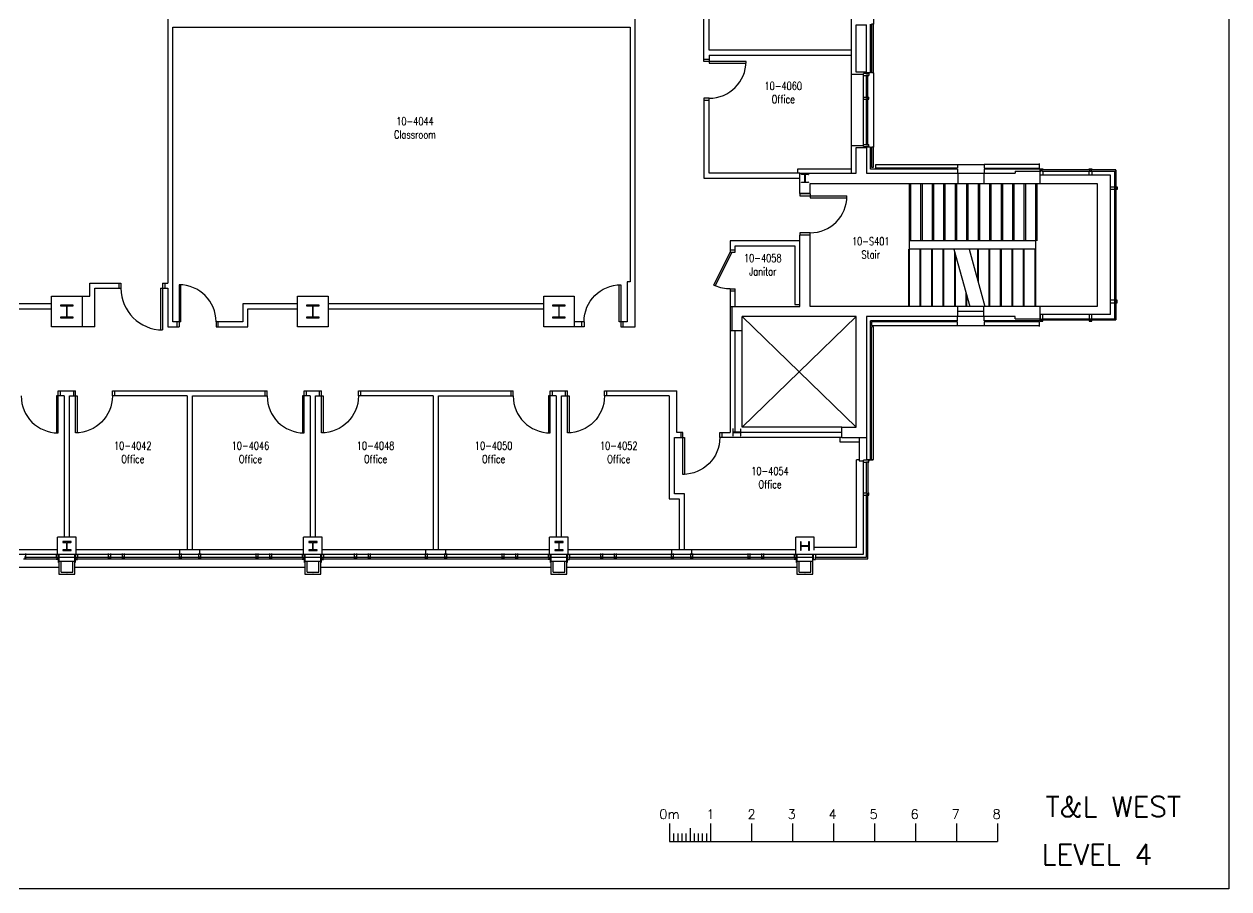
# Model space of a CAD drawing. Extents: x 11182 to 734459, y -1391328 to 152085.
# Drawn here: x 498623 to 528007, y -1110675 to -1089567 of the extents above; entities that cross this region are included whole.
import ezdxf
from ezdxf.enums import TextEntityAlignment as Align

# ---------------------------------------------------------------- set-up
doc = ezdxf.new("R2010")
doc.units = 0
doc.header["$LTSCALE"] = 500
doc.header["$MEASUREMENT"] = 0
doc.layers.get('0').update_dxf_attribs({"linetype": 'CONTINUOUS'})
doc.layers.add('0_Defpoints', color=106, linetype='CONTINUOUS', plot=False)
for name, color, linetype in [('0_room_data', 7, 'CONTINUOUS'), ('0_text', 7, 'CONTINUOUS'), ('1_Wall_Exist', 251, 'CONTINUOUS'), ('3_Text', 7, 'CONTINUOUS')]:
    doc.layers.add(name, color=color, linetype=linetype)
doc.styles.add('1_200', font='simplex.shx', dxfattribs={"width": 0.75, "height": 460})
doc.styles.get("Standard").update_dxf_attribs({"font": 'ROMANS', "height": 200})

# ---------------------------------------------------------------- blocks, each defined once
blk = doc.blocks.new('room_data')
at = {"layer": '3_Text', "style": '1_200', "width": 0.75}
for tag, p in [('ROOMNUM', (0, 0)), ('ROOMUSE', (0, -575))]:
    blk.add_attdef(tag, text='', height=345, dxfattribs=at).set_placement(p, align=Align.MIDDLE_CENTER)

msp = doc.modelspace()

# ---------------------------------------------------------------- linework, layer by layer
for p, q in [((514364, -1109075), (514364, -1109521)), ((514864, -1109189), (514864, -1109521)), ((515364, -1109075), (515364, -1109521)), ((516364, -1109075), (516364, -1109521)), ((517364, -1109075), (517364, -1109521)), ((518364, -1109075), (518364, -1109521)), ((519364, -1109075), (519364, -1109521)), ((520364, -1109075), (520364, -1109521)), ((521364, -1109075), (521364, -1109521)), ((522364, -1109075), (522364, -1109521)), ((514464, -1109322), (514464, -1109521)), ((514564, -1109322), (514564, -1109521)), ((514664, -1109322), (514664, -1109521)), ((514764, -1109322), (514764, -1109521)), ((514964, -1109322), (514964, -1109521)), ((515064, -1109322), (515064, -1109521)), ((515164, -1109322), (515164, -1109521)), ((515264, -1109322), (515264, -1109521)), ((514364, -1109521), (522364, -1109521))]:
    msp.add_line(p, q)
at = {"layer": '0_Defpoints'}
msp.add_lwpolyline([(470372, -1073659), (528007, -1073659), (528007, -1110675), (470372, -1110675)], close=True, dxfattribs=at)
at = {"layer": '1_Wall_Exist'}
for p, q in [((502129, -1082209), (502129, -1095891)), ((513529, -1096955), (513529, -1082209)), ((518796, -1082992), (518796, -1093207)), ((519347, -1089567), (519347, -1087757)), ((515205, -1090477), (515205, -1088377)), ((515330, -1090202), (515330, -1088377)), ((502254, -1089644), (513404, -1089644)), ((502254, -1096830), (502254, -1089644)), ((513404, -1089644), (513404, -1095855)), ((518917, -1089582), (519167, -1089582)), ((518917, -1090742), (518917, -1089582)), ((519167, -1090742), (519167, -1089582)), ((519267, -1090757), (519267, -1089567)), ((519347, -1089567), (519292, -1089567)), ((519292, -1089567), (519292, -1090757)), ((519337, -1090757), (519337, -1089567)), ((518796, -1090202), (515330, -1090202)), ((515330, -1090327), (518796, -1090327)), ((515330, -1090327), (515330, -1090517)), ((515205, -1090427), (515330, -1090427)), ((516230, -1090477), (515205, -1090477)), ((515330, -1090517), (516230, -1090517)), ((516230, -1090517), (516230, -1090477)), ((518796, -1090792), (519094, -1090792)), ((519167, -1090742), (518917, -1090742)), ((519094, -1092552), (519094, -1090772)), ((519223, -1090772), (519094, -1090772)), ((519094, -1090822), (519167, -1090822)), ((519267, -1090757), (519167, -1090757)), ((519167, -1091360), (519167, -1090808)), ((519167, -1090808), (519204, -1090808)), ((519204, -1091360), (519204, -1090808)), ((519204, -1090822), (519223, -1090822)), ((519223, -1090772), (519223, -1090822)), ((519347, -1090757), (519292, -1090757)), ((519347, -1092567), (519347, -1090757)), ((515205, -1091377), (515205, -1093327)), ((515330, -1091377), (515205, -1091377)), ((515205, -1091427), (515330, -1091427)), ((515330, -1093202), (515330, -1091377)), ((519094, -1091347), (519167, -1091347)), ((519094, -1091397), (519167, -1091397)), ((519167, -1091360), (519204, -1091360)), ((519167, -1092515), (519167, -1091385)), ((519167, -1091385), (519204, -1091385)), ((519204, -1091347), (519223, -1091347)), ((519204, -1092515), (519204, -1091385)), ((519204, -1091397), (519223, -1091397)), ((519223, -1091397), (519223, -1091347)), ((518796, -1092532), (519094, -1092532)), ((518917, -1093207), (518917, -1092582)), ((518917, -1093207), (518917, -1092582)), ((518917, -1092582), (519167, -1092582)), ((519094, -1092502), (519167, -1092502)), ((519094, -1092552), (519223, -1092552)), ((519167, -1092515), (519204, -1092515)), ((519267, -1092567), (519167, -1092567)), ((519167, -1092582), (519167, -1093207)), ((519204, -1092502), (519223, -1092502)), ((519223, -1092552), (519223, -1092502)), ((519267, -1093107), (519267, -1092567)), ((519347, -1092567), (519292, -1092567)), ((519292, -1092567), (519292, -1093057)), ((519337, -1093057), (519337, -1092567)), ((519292, -1093057), (519337, -1093057)), ((519397, -1093082), (519397, -1092992)), ((519397, -1092992), (522037, -1092992)), ((521387, -1092992), (521387, -1093082)), ((522037, -1092992), (522037, -1093082)), ((523387, -1092992), (522037, -1092992)), ((523387, -1093082), (523387, -1092967)), ((515205, -1093327), (517542, -1093327)), ((517542, -1093202), (515330, -1093202)), ((517495, -1093099), (518796, -1093099)), ((517495, -1093202), (517495, -1093099)), ((517541, -1093207), (518917, -1093207)), ((517542, -1093702), (517542, -1093202)), ((517584, -1093228), (517750, -1093228)), ((517584, -1093237), (517584, -1093228)), ((517660, -1093240), (517587, -1093240)), ((517663, -1093419), (517663, -1093243)), ((517670, -1093243), (517670, -1093419)), ((517747, -1093240), (517673, -1093240)), ((517750, -1093228), (517750, -1093237)), ((519167, -1093207), (522792, -1093207)), ((521387, -1093107), (519267, -1093107)), ((521387, -1093082), (519397, -1093082)), ((521387, -1093107), (521387, -1093207)), ((521392, -1093207), (521392, -1093457)), ((522032, -1093207), (522032, -1093457)), ((522037, -1093082), (523387, -1093082)), ((523392, -1093107), (522037, -1093107)), ((522037, -1093107), (522037, -1093207)), ((522792, -1093157), (523392, -1093157)), ((522792, -1093157), (522792, -1093207)), ((523392, -1093107), (523392, -1093457)), ((523402, -1093125), (523402, -1093097)), ((523402, -1093097), (523466, -1093097)), ((523419, -1093125), (523402, -1093125)), ((523402, -1093258), (523402, -1093157)), ((523402, -1093157), (523419, -1093157)), ((525120, -1093258), (523402, -1093258)), ((523419, -1093157), (523419, -1093125)), ((525253, -1093125), (523447, -1093125)), ((523447, -1093125), (523447, -1093157)), ((523447, -1093157), (523466, -1093157)), ((523459, -1093157), (525222, -1093157)), ((523466, -1093097), (523466, -1093125)), ((523466, -1093157), (523466, -1093258)), ((524602, -1093125), (524602, -1093097)), ((524602, -1093097), (524666, -1093097)), ((524619, -1093125), (524602, -1093125)), ((524602, -1093258), (524602, -1093157)), ((524602, -1093157), (524619, -1093157)), ((524619, -1093157), (524619, -1093125)), ((524647, -1093125), (524647, -1093157)), ((524647, -1093157), (524666, -1093157)), ((524666, -1093097), (524666, -1093125)), ((524666, -1093157), (524666, -1093258)), ((525120, -1096655), (525120, -1093258)), ((525222, -1096757), (525222, -1093157)), ((525247, -1093132), (525247, -1096782)), ((525253, -1096788), (525253, -1093125)), ((517584, -1093434), (517584, -1093425)), ((517750, -1093434), (517584, -1093434)), ((517587, -1093422), (517660, -1093422)), ((517673, -1093422), (517747, -1093422)), ((517750, -1093425), (517750, -1093434)), ((517792, -1093457), (524797, -1093457)), ((517792, -1093702), (517792, -1093457)), ((520217, -1096457), (520217, -1093457)), ((520242, -1093457), (520242, -1094857)), ((520497, -1094857), (520497, -1093457)), ((520522, -1093457), (520522, -1094857)), ((520777, -1094857), (520777, -1093457)), ((520802, -1093457), (520802, -1094857)), ((521057, -1094857), (521057, -1093457)), ((521082, -1093457), (521082, -1094857)), ((521337, -1094857), (521337, -1093457)), ((521362, -1093457), (521362, -1094857)), ((521617, -1094857), (521617, -1093457)), ((521642, -1093457), (521642, -1094857)), ((521897, -1094857), (521897, -1093457)), ((521922, -1093457), (521922, -1094857)), ((522177, -1094857), (522177, -1093457)), ((522202, -1093457), (522202, -1094857)), ((522457, -1094857), (522457, -1093457)), ((522482, -1093457), (522482, -1094857)), ((522737, -1094857), (522737, -1093457)), ((522762, -1093457), (522762, -1094857)), ((523017, -1094857), (523017, -1093457)), ((523042, -1093457), (523042, -1094857)), ((523297, -1096457), (523297, -1093457)), ((523322, -1093457), (523322, -1094857)), ((524797, -1093457), (524797, -1096457)), ((525120, -1093541), (525222, -1093541)), ((525222, -1093605), (525120, -1093605)), ((525222, -1093541), (525222, -1093559)), ((525222, -1093559), (525253, -1093559)), ((525253, -1093587), (525222, -1093587)), ((525222, -1093587), (525222, -1093605)), ((525253, -1093559), (525253, -1093541)), ((525253, -1093541), (525281, -1093541)), ((525281, -1093605), (525253, -1093605)), ((525281, -1093541), (525281, -1093605)), ((517792, -1093702), (517542, -1093702)), ((517792, -1093712), (517542, -1093712)), ((517542, -1093712), (517542, -1093762)), ((517542, -1093762), (518692, -1093762)), ((517792, -1093712), (517792, -1093807)), ((517792, -1093807), (518692, -1093807)), ((518692, -1093807), (518692, -1093762)), ((517792, -1094662), (517542, -1094662)), ((517542, -1094662), (517542, -1094712)), ((517542, -1094712), (517792, -1094712)), ((517542, -1096457), (517542, -1094722)), ((517792, -1094722), (517542, -1094722)), ((517792, -1094712), (517792, -1094662)), ((517792, -1096457), (517792, -1094722)), ((517542, -1094857), (515844, -1094857)), ((515844, -1094857), (515844, -1095132)), ((515969, -1095082), (515844, -1095082)), ((515969, -1094982), (517417, -1094982)), ((515969, -1095132), (515969, -1094982)), ((517417, -1094982), (517417, -1096414)), ((520192, -1095057), (520192, -1096457)), ((523297, -1094857), (520217, -1094857)), ((523297, -1095057), (520217, -1095057)), ((520472, -1095057), (520472, -1096457)), ((520497, -1096457), (520497, -1095057)), ((520752, -1095057), (520752, -1096457)), ((520777, -1096457), (520777, -1095057)), ((521032, -1095057), (521032, -1096457)), ((521057, -1096457), (521057, -1095057)), ((521298, -1095057), (521685, -1096457)), ((521312, -1095107), (521312, -1096457)), ((521670, -1095057), (522058, -1096457)), ((521872, -1095057), (521872, -1095783)), ((521897, -1095873), (521897, -1095057)), ((522152, -1095057), (522152, -1096457)), ((522177, -1096457), (522177, -1095057)), ((522432, -1095057), (522432, -1096457)), ((522457, -1096457), (522457, -1095057)), ((522712, -1095057), (522712, -1096457)), ((522737, -1096457), (522737, -1095057)), ((522992, -1095057), (522992, -1096457)), ((523017, -1096457), (523017, -1095057)), ((523272, -1095057), (523272, -1096457)), ((515443, -1095938), (515844, -1095132)), ((515879, -1095149), (515479, -1095955)), ((515844, -1095132), (515879, -1095149)), ((515844, -1095132), (515969, -1095132)), ((521337, -1096457), (521337, -1095197)), ((500227, -1095891), (500986, -1095891)), ((500227, -1096209), (500227, -1095891)), ((500935, -1095891), (500935, -1096015)), ((500986, -1095891), (500986, -1096015)), ((502002, -1095891), (502002, -1097031)), ((502002, -1095891), (502129, -1095891)), ((502052, -1095891), (502052, -1096015)), ((502444, -1095930), (502404, -1095930)), ((502404, -1095930), (502404, -1096955)), ((502444, -1096830), (502444, -1095930)), ((513139, -1096830), (513139, -1095930)), ((513139, -1095930), (513179, -1095930)), ((513179, -1095930), (513179, -1096955)), ((513404, -1095855), (513329, -1095855)), ((513329, -1095855), (513329, -1096830)), ((515479, -1095955), (515443, -1095938)), ((499295, -1096955), (499295, -1096209)), ((499295, -1096209), (500227, -1096209)), ((500038, -1096209), (500038, -1096955)), ((500351, -1096015), (500986, -1096015)), ((500351, -1096955), (500351, -1096015)), ((501951, -1096015), (502129, -1096015)), ((502129, -1096015), (502129, -1096955)), ((505295, -1096955), (505295, -1096209)), ((505295, -1096209), (506038, -1096209)), ((506038, -1096209), (506038, -1096955)), ((511295, -1096955), (511295, -1096209)), ((511295, -1096209), (512038, -1096209)), ((512038, -1096209), (512038, -1096955)), ((515844, -1096032), (515844, -1099532)), ((515844, -1096032), (515969, -1096032)), ((515969, -1096082), (515844, -1096082)), ((515969, -1096457), (515969, -1096032)), ((521592, -1096118), (521592, -1096457)), ((521617, -1096457), (521617, -1096208)), ((499295, -1096393), (494038, -1096393)), ((494038, -1096518), (499295, -1096518)), ((499820, -1096425), (499513, -1096425)), ((499513, -1096425), (499513, -1096440)), ((499516, -1096443), (499658, -1096443)), ((499661, -1096446), (499661, -1096717)), ((499673, -1096717), (499673, -1096446)), ((499676, -1096443), (499817, -1096443)), ((499820, -1096440), (499820, -1096425)), ((505295, -1096393), (503954, -1096393)), ((503954, -1096393), (503954, -1096830)), ((504079, -1096518), (505295, -1096518)), ((504079, -1096955), (504079, -1096518)), ((505820, -1096425), (505513, -1096425)), ((505513, -1096425), (505513, -1096440)), ((505516, -1096443), (505658, -1096443)), ((505661, -1096446), (505661, -1096717)), ((505673, -1096717), (505673, -1096446)), ((505676, -1096443), (505817, -1096443)), ((505820, -1096440), (505820, -1096425)), ((511295, -1096393), (506038, -1096393)), ((506038, -1096518), (511295, -1096518)), ((511820, -1096425), (511513, -1096425)), ((511513, -1096425), (511513, -1096440)), ((511516, -1096443), (511658, -1096443)), ((511661, -1096446), (511661, -1096717)), ((511673, -1096717), (511673, -1096446)), ((511676, -1096443), (511817, -1096443)), ((511820, -1096440), (511820, -1096425)), ((515844, -1096457), (517541, -1096457)), ((515882, -1096457), (515882, -1097057)), ((517417, -1096414), (517542, -1096414)), ((524797, -1096457), (517792, -1096457)), ((521392, -1096707), (521392, -1096457)), ((521392, -1096574), (522032, -1096574)), ((522032, -1096707), (522032, -1096457)), ((523392, -1096457), (523392, -1096807)), ((525222, -1096308), (525120, -1096308)), ((525120, -1096372), (525222, -1096372)), ((525222, -1096326), (525222, -1096308)), ((525253, -1096326), (525222, -1096326)), ((525222, -1096372), (525222, -1096354)), ((525222, -1096354), (525253, -1096354)), ((525281, -1096308), (525253, -1096308)), ((525253, -1096354), (525253, -1096372)), ((525253, -1096372), (525281, -1096372)), ((525281, -1096372), (525281, -1096308)), ((499513, -1096723), (499513, -1096739)), ((499513, -1096739), (499820, -1096739)), ((499658, -1096720), (499516, -1096720)), ((499817, -1096720), (499676, -1096720)), ((499820, -1096739), (499820, -1096723)), ((502444, -1096830), (502254, -1096830)), ((502354, -1096955), (502354, -1096830)), ((503954, -1096830), (503304, -1096830)), ((503304, -1096830), (503304, -1096955)), ((503354, -1096955), (503354, -1096830)), ((505513, -1096723), (505513, -1096739)), ((505513, -1096739), (505820, -1096739)), ((505658, -1096720), (505516, -1096720)), ((505817, -1096720), (505676, -1096720)), ((505820, -1096739), (505820, -1096723)), ((511513, -1096723), (511513, -1096739)), ((511513, -1096739), (511820, -1096739)), ((511658, -1096720), (511516, -1096720)), ((511817, -1096720), (511676, -1096720)), ((511820, -1096739), (511820, -1096723)), ((512279, -1096830), (512038, -1096830)), ((512229, -1096955), (512229, -1096830)), ((512279, -1096830), (512279, -1096955)), ((513329, -1096830), (513139, -1096830)), ((513229, -1096830), (513229, -1096955)), ((518917, -1096707), (516132, -1099407)), ((516132, -1096707), (518917, -1099407)), ((518917, -1096707), (516132, -1096707)), ((516132, -1099407), (516132, -1096707)), ((518917, -1099407), (518917, -1096707)), ((519167, -1096707), (519167, -1100211)), ((522792, -1096707), (519167, -1096707)), ((519267, -1100196), (519267, -1096807)), ((521387, -1096807), (519267, -1096807)), ((519292, -1096832), (519292, -1096922)), ((521387, -1096832), (519292, -1096832)), ((521387, -1096807), (521387, -1096707)), ((521387, -1096922), (521387, -1096832)), ((522037, -1096807), (522037, -1096707)), ((523392, -1096807), (522037, -1096807)), ((522037, -1096832), (522037, -1096922)), ((523387, -1096832), (522037, -1096832)), ((522792, -1096757), (522792, -1096707)), ((522792, -1096757), (523392, -1096757)), ((523387, -1096947), (523387, -1096832)), ((525120, -1096655), (523402, -1096655)), ((523402, -1096655), (523402, -1096757)), ((523402, -1096757), (523419, -1096757)), ((523419, -1096788), (523402, -1096788)), ((523402, -1096788), (523402, -1096816)), ((523402, -1096816), (523466, -1096816)), ((523417, -1096782), (525247, -1096782)), ((523419, -1096757), (523419, -1096788)), ((523447, -1096788), (523447, -1096757)), ((523447, -1096757), (523466, -1096757)), ((525253, -1096788), (523447, -1096788)), ((523459, -1096757), (525222, -1096757)), ((523466, -1096757), (523466, -1096655)), ((523466, -1096816), (523466, -1096788)), ((524602, -1096655), (524602, -1096757)), ((524602, -1096757), (524619, -1096757)), ((524619, -1096788), (524602, -1096788)), ((524602, -1096788), (524602, -1096816)), ((524602, -1096816), (524666, -1096816)), ((524619, -1096757), (524619, -1096788)), ((524647, -1096788), (524647, -1096757)), ((524647, -1096757), (524666, -1096757)), ((524666, -1096757), (524666, -1096655)), ((524666, -1096816), (524666, -1096788)), ((500351, -1096955), (499295, -1096955)), ((502129, -1096955), (502404, -1096955)), ((503304, -1096955), (504079, -1096955)), ((506038, -1096955), (505295, -1096955)), ((512279, -1096955), (511295, -1096955)), ((513179, -1096955), (513529, -1096955)), ((516132, -1097057), (515844, -1097057)), ((515969, -1099532), (515969, -1097057)), ((519292, -1096922), (523387, -1096922)), ((519336, -1096957), (519292, -1096957)), ((519292, -1100196), (519292, -1096957)), ((519336, -1100196), (519336, -1096957)), ((499602, -1098644), (499412, -1098644)), ((499412, -1098644), (499412, -1099544)), ((499452, -1099544), (499452, -1098519)), ((499452, -1098519), (499877, -1098519)), ((499502, -1098519), (499502, -1098644)), ((499602, -1098644), (499602, -1102090)), ((499727, -1098644), (499917, -1098644)), ((499727, -1102090), (499727, -1098644)), ((499827, -1098519), (499827, -1098644)), ((499877, -1099544), (499877, -1098519)), ((499917, -1098644), (499917, -1099544)), ((500777, -1098519), (504552, -1098519)), ((500777, -1098644), (500777, -1098519)), ((502602, -1098644), (500777, -1098644)), ((500827, -1098519), (500827, -1098644)), ((502602, -1098644), (502602, -1102400)), ((502727, -1098644), (504552, -1098644)), ((502727, -1102400), (502727, -1098644)), ((504502, -1098644), (504502, -1098519)), ((504552, -1098644), (504552, -1098519)), ((505602, -1098644), (505412, -1098644)), ((505412, -1098644), (505412, -1099544)), ((505452, -1099544), (505452, -1098519)), ((505452, -1098519), (505877, -1098519)), ((505502, -1098519), (505502, -1098644)), ((505602, -1098644), (505602, -1102090)), ((505727, -1098644), (505917, -1098644)), ((505727, -1102090), (505727, -1098644)), ((505827, -1098644), (505827, -1098519)), ((505877, -1099544), (505877, -1098519)), ((505917, -1098644), (505917, -1099544)), ((506777, -1098519), (510552, -1098519)), ((506777, -1098644), (506777, -1098519)), ((508602, -1098644), (506777, -1098644)), ((506827, -1098519), (506827, -1098644)), ((508602, -1098644), (508602, -1102400)), ((508727, -1098644), (510552, -1098644)), ((508727, -1102400), (508727, -1098644)), ((510502, -1098644), (510502, -1098519)), ((510552, -1098644), (510552, -1098519)), ((511602, -1098644), (511412, -1098644)), ((511412, -1098644), (511412, -1099544)), ((511452, -1099544), (511452, -1098519)), ((511452, -1098519), (511877, -1098519)), ((511502, -1098519), (511502, -1098644)), ((511602, -1098644), (511602, -1102090)), ((511727, -1098644), (511917, -1098644)), ((511727, -1102090), (511727, -1098644)), ((511827, -1098644), (511827, -1098519)), ((511877, -1099544), (511877, -1098519)), ((511917, -1098644), (511917, -1099544)), ((512777, -1098519), (514541, -1098519)), ((512777, -1098644), (512777, -1098519)), ((514357, -1098644), (512777, -1098644)), ((512827, -1098519), (512827, -1098644)), ((514357, -1098644), (514357, -1101157)), ((514541, -1099532), (514541, -1098519)), ((515913, -1099449), (515906, -1099449)), ((515906, -1099449), (515906, -1099614)), ((515916, -1099526), (515916, -1099452)), ((516094, -1099529), (515919, -1099529)), ((516097, -1099452), (516097, -1099526)), ((516107, -1099449), (516100, -1099449)), ((516107, -1099614), (516107, -1099449)), ((518567, -1099407), (516132, -1099407)), ((518567, -1099657), (518567, -1099407)), ((518567, -1099407), (518917, -1099407)), ((499412, -1099544), (499452, -1099544)), ((499917, -1099544), (499877, -1099544)), ((505412, -1099544), (505452, -1099544)), ((505917, -1099544), (505877, -1099544)), ((511412, -1099544), (511452, -1099544)), ((511917, -1099544), (511877, -1099544)), ((514482, -1099657), (514731, -1099657)), ((514482, -1101032), (514482, -1099657)), ((514691, -1099532), (514541, -1099532)), ((514641, -1099532), (514641, -1099657)), ((514691, -1100557), (514691, -1099532)), ((514731, -1099657), (514731, -1100557)), ((515591, -1099532), (515844, -1099532)), ((515591, -1099657), (515591, -1099532)), ((518567, -1099657), (515591, -1099657)), ((515641, -1099532), (515641, -1099657)), ((515906, -1099614), (515913, -1099614)), ((515916, -1099611), (515916, -1099538)), ((515919, -1099535), (516094, -1099535)), ((518567, -1099532), (515969, -1099532)), ((516097, -1099538), (516097, -1099611)), ((516100, -1099614), (516107, -1099614)), ((518520, -1099657), (518520, -1099765)), ((518520, -1099765), (518986, -1099765)), ((518567, -1099657), (518567, -1099532)), ((518567, -1099657), (519167, -1099657)), ((518986, -1099657), (518986, -1100227)), ((518926, -1102340), (518926, -1100201)), ((518986, -1100201), (518926, -1100201)), ((518986, -1100227), (519094, -1100227)), ((519094, -1102508), (519094, -1100211)), ((519223, -1100211), (519094, -1100211)), ((519094, -1100261), (519167, -1100261)), ((519166, -1100196), (519267, -1100196)), ((519167, -1100250), (519204, -1100250)), ((519167, -1101025), (519167, -1100250)), ((519204, -1100250), (519204, -1101025)), ((519204, -1100261), (519223, -1100261)), ((519223, -1100208), (519320, -1100203)), ((519223, -1100261), (519223, -1100208)), ((519224, -1100223), (519223, -1100223)), ((519321, -1100204), (519224, -1100209)), ((519224, -1100209), (519224, -1100223)), ((519292, -1100196), (519336, -1100196)), ((519312, -1100198), (519321, -1100198)), ((519312, -1100199), (519312, -1100198)), ((519320, -1100199), (519312, -1100199)), ((519320, -1100203), (519320, -1100199)), ((519321, -1100198), (519321, -1100204)), ((514731, -1100557), (514691, -1100557)), ((514357, -1101157), (514602, -1101157)), ((514727, -1101032), (514482, -1101032)), ((514602, -1101157), (514602, -1102400)), ((514727, -1102400), (514727, -1101032)), ((519094, -1101011), (519167, -1101011)), ((519094, -1101061), (519167, -1101061)), ((519167, -1101025), (519204, -1101025)), ((519167, -1102581), (519167, -1101050)), ((519167, -1101050), (519204, -1101050)), ((519204, -1101011), (519223, -1101011)), ((519204, -1102618), (519204, -1101050)), ((519204, -1101061), (519223, -1101061)), ((519223, -1101061), (519223, -1101011)), ((499893, -1102090), (499441, -1102090)), ((499441, -1102508), (499441, -1102090)), ((499893, -1102508), (499893, -1102090)), ((505893, -1102090), (505441, -1102090)), ((505441, -1102508), (505441, -1102090)), ((505893, -1102508), (505893, -1102090)), ((511893, -1102090), (511441, -1102090)), ((511441, -1102508), (511441, -1102090)), ((511893, -1102508), (511893, -1102090)), ((517893, -1102090), (517441, -1102090)), ((517441, -1102508), (517441, -1102090)), ((517893, -1102404), (517893, -1102090)), ((499441, -1102400), (493893, -1102400)), ((499770, -1102198), (499564, -1102198)), ((499564, -1102198), (499564, -1102213)), ((499564, -1102400), (499564, -1102414)), ((499564, -1102414), (499770, -1102414)), ((499567, -1102216), (499658, -1102216)), ((499658, -1102397), (499567, -1102397)), ((499661, -1102219), (499661, -1102394)), ((499672, -1102394), (499672, -1102219)), ((499675, -1102216), (499767, -1102216)), ((499767, -1102397), (499675, -1102397)), ((499770, -1102213), (499770, -1102198)), ((499770, -1102414), (499770, -1102400)), ((505441, -1102400), (499893, -1102400)), ((502423, -1102508), (502423, -1102400)), ((502911, -1102508), (502911, -1102400)), ((505770, -1102198), (505564, -1102198)), ((505564, -1102198), (505564, -1102213)), ((505564, -1102400), (505564, -1102414)), ((505564, -1102414), (505770, -1102414)), ((505567, -1102216), (505658, -1102216)), ((505658, -1102397), (505567, -1102397)), ((505661, -1102219), (505661, -1102394)), ((505672, -1102394), (505672, -1102219)), ((505675, -1102216), (505767, -1102216)), ((505767, -1102397), (505675, -1102397)), ((505770, -1102213), (505770, -1102198)), ((505770, -1102414), (505770, -1102400)), ((511441, -1102400), (505893, -1102400)), ((508423, -1102508), (508423, -1102400)), ((508911, -1102508), (508911, -1102400)), ((511770, -1102198), (511564, -1102198)), ((511564, -1102198), (511564, -1102213)), ((511564, -1102400), (511564, -1102414)), ((511564, -1102414), (511770, -1102414)), ((511567, -1102216), (511658, -1102216)), ((511658, -1102397), (511567, -1102397)), ((511661, -1102219), (511661, -1102394)), ((511672, -1102394), (511672, -1102219)), ((511675, -1102216), (511767, -1102216)), ((511767, -1102397), (511675, -1102397)), ((511770, -1102213), (511770, -1102198)), ((511770, -1102414), (511770, -1102400)), ((517441, -1102400), (511893, -1102400)), ((514423, -1102508), (514423, -1102400)), ((514911, -1102508), (514911, -1102400)), ((517573, -1102203), (517559, -1102203)), ((517559, -1102203), (517559, -1102409)), ((517559, -1102409), (517573, -1102409)), ((517576, -1102298), (517576, -1102206)), ((517576, -1102406), (517576, -1102314)), ((517754, -1102301), (517579, -1102301)), ((517579, -1102311), (517754, -1102311)), ((517757, -1102206), (517757, -1102298)), ((517757, -1102314), (517757, -1102406)), ((517775, -1102203), (517760, -1102203)), ((517760, -1102409), (517775, -1102409)), ((517775, -1102409), (517775, -1102203)), ((518926, -1102340), (517893, -1102340)), ((493877, -1102508), (499457, -1102508)), ((498607, -1102621), (498657, -1102621)), ((498643, -1102565), (498643, -1102602)), ((498643, -1102581), (499420, -1102581)), ((498643, -1102618), (499420, -1102618)), ((498657, -1102492), (498657, -1102565)), ((498657, -1102602), (498657, -1102621)), ((499407, -1102508), (499407, -1102581)), ((499407, -1102618), (499407, -1102637)), ((499457, -1102637), (499407, -1102637)), ((499420, -1102581), (499420, -1102618)), ((499445, -1102527), (499445, -1102526)), ((499445, -1102526), (499460, -1102526)), ((499459, -1102527), (499445, -1102527)), ((499457, -1102506), (499877, -1102506)), ((499457, -1102637), (499457, -1102508)), ((499464, -1102711), (499459, -1102527)), ((499460, -1102526), (499465, -1102710)), ((499470, -1102711), (499464, -1102711)), ((499465, -1102710), (499469, -1102710)), ((499469, -1102710), (499469, -1102702)), ((499469, -1102702), (499470, -1102702)), ((499470, -1102702), (499470, -1102711)), ((499472, -1102506), (499472, -1102996)), ((499472, -1102581), (499862, -1102581)), ((499862, -1102681), (499472, -1102681)), ((499526, -1102942), (499526, -1102681)), ((499808, -1102943), (499808, -1102682)), ((499862, -1102996), (499862, -1102506)), ((499864, -1102702), (499864, -1102711)), ((499865, -1102702), (499864, -1102702)), ((499864, -1102711), (499869, -1102711)), ((499865, -1102710), (499865, -1102702)), ((499868, -1102710), (499865, -1102710)), ((499873, -1102526), (499868, -1102710)), ((499869, -1102711), (499874, -1102527)), ((499888, -1102526), (499873, -1102526)), ((499874, -1102527), (499888, -1102527)), ((499877, -1102508), (505457, -1102508)), ((499877, -1102637), (499877, -1102508)), ((499877, -1102637), (499927, -1102637)), ((499888, -1102527), (499888, -1102526)), ((499913, -1102581), (500688, -1102581)), ((499913, -1102581), (499913, -1102618)), ((499913, -1102618), (500688, -1102618)), ((499927, -1102508), (499927, -1102581)), ((499927, -1102618), (499927, -1102637)), ((500677, -1102492), (500677, -1102565)), ((500677, -1102602), (500677, -1102621)), ((500677, -1102621), (500727, -1102621)), ((500688, -1102565), (500688, -1102602)), ((500713, -1102565), (500713, -1102602)), ((500713, -1102581), (501023, -1102581)), ((500713, -1102618), (501023, -1102618)), ((500727, -1102492), (500727, -1102565)), ((500727, -1102602), (500727, -1102621)), ((501012, -1102492), (501012, -1102565)), ((501012, -1102602), (501012, -1102621)), ((501012, -1102621), (501062, -1102621)), ((501023, -1102565), (501023, -1102602)), ((501048, -1102565), (501048, -1102602)), ((501048, -1102581), (502418, -1102581)), ((501048, -1102618), (502418, -1102618)), ((501062, -1102492), (501062, -1102565)), ((501062, -1102602), (501062, -1102621)), ((502407, -1102492), (502407, -1102565)), ((502407, -1102602), (502407, -1102621)), ((502407, -1102621), (502457, -1102621)), ((502418, -1102565), (502418, -1102602)), ((502443, -1102565), (502443, -1102602)), ((502443, -1102581), (502888, -1102581)), ((502443, -1102618), (502888, -1102618)), ((502457, -1102492), (502457, -1102565)), ((502457, -1102602), (502457, -1102621)), ((502877, -1102492), (502877, -1102565)), ((502877, -1102602), (502877, -1102621)), ((502877, -1102621), (502927, -1102621)), ((502888, -1102565), (502888, -1102602)), ((502913, -1102565), (502913, -1102602)), ((502913, -1102581), (504283, -1102581)), ((502913, -1102618), (504283, -1102618)), ((502927, -1102492), (502927, -1102565)), ((502927, -1102602), (502927, -1102621)), ((504272, -1102492), (504272, -1102565)), ((504272, -1102602), (504272, -1102621)), ((504272, -1102621), (504322, -1102621)), ((504283, -1102565), (504283, -1102602)), ((504308, -1102565), (504308, -1102602)), ((504308, -1102581), (504618, -1102581)), ((504308, -1102618), (504618, -1102618)), ((504322, -1102492), (504322, -1102565)), ((504322, -1102602), (504322, -1102621)), ((504607, -1102492), (504607, -1102565)), ((504607, -1102602), (504607, -1102621)), ((504607, -1102621), (504657, -1102621)), ((504618, -1102565), (504618, -1102602)), ((504643, -1102565), (504643, -1102602)), ((504643, -1102581), (505420, -1102581)), ((504643, -1102618), (505420, -1102618)), ((504657, -1102492), (504657, -1102565)), ((504657, -1102602), (504657, -1102621)), ((505407, -1102508), (505407, -1102581)), ((505407, -1102618), (505407, -1102637)), ((505457, -1102637), (505407, -1102637)), ((505420, -1102581), (505420, -1102618)), ((505445, -1102527), (505445, -1102526)), ((505445, -1102526), (505460, -1102526)), ((505459, -1102527), (505445, -1102527)), ((505457, -1102506), (505877, -1102506)), ((505457, -1102637), (505457, -1102508)), ((505464, -1102711), (505459, -1102527)), ((505460, -1102526), (505465, -1102710)), ((505470, -1102711), (505464, -1102711)), ((505465, -1102710), (505469, -1102710)), ((505469, -1102710), (505469, -1102702)), ((505469, -1102702), (505470, -1102702)), ((505470, -1102702), (505470, -1102711)), ((505472, -1102506), (505472, -1102996)), ((505472, -1102581), (505862, -1102581)), ((505862, -1102681), (505472, -1102681)), ((505526, -1102942), (505526, -1102681)), ((505808, -1102943), (505808, -1102682)), ((505862, -1102996), (505862, -1102506)), ((505864, -1102702), (505864, -1102711)), ((505865, -1102702), (505864, -1102702)), ((505864, -1102711), (505869, -1102711)), ((505865, -1102710), (505865, -1102702)), ((505868, -1102710), (505865, -1102710)), ((505873, -1102526), (505868, -1102710)), ((505869, -1102711), (505874, -1102527)), ((505888, -1102526), (505873, -1102526)), ((505874, -1102527), (505888, -1102527)), ((505877, -1102508), (511457, -1102508)), ((505877, -1102637), (505877, -1102508)), ((505877, -1102637), (505927, -1102637)), ((505888, -1102527), (505888, -1102526)), ((505913, -1102581), (506688, -1102581)), ((505913, -1102581), (505913, -1102618)), ((505913, -1102618), (506688, -1102618)), ((505927, -1102508), (505927, -1102581)), ((505927, -1102618), (505927, -1102637)), ((506677, -1102492), (506677, -1102565)), ((506677, -1102602), (506677, -1102621)), ((506677, -1102621), (506727, -1102621)), ((506688, -1102565), (506688, -1102602)), ((506713, -1102565), (506713, -1102602)), ((506713, -1102581), (507023, -1102581)), ((506713, -1102618), (507023, -1102618)), ((506727, -1102492), (506727, -1102565)), ((506727, -1102602), (506727, -1102621)), ((507012, -1102492), (507012, -1102565)), ((507012, -1102602), (507012, -1102621)), ((507012, -1102621), (507062, -1102621)), ((507023, -1102565), (507023, -1102602)), ((507048, -1102565), (507048, -1102602)), ((507048, -1102581), (508418, -1102581)), ((507048, -1102618), (508418, -1102618)), ((507062, -1102492), (507062, -1102565)), ((507062, -1102602), (507062, -1102621)), ((508407, -1102492), (508407, -1102565)), ((508407, -1102602), (508407, -1102621)), ((508407, -1102621), (508457, -1102621)), ((508418, -1102565), (508418, -1102602)), ((508443, -1102565), (508443, -1102602)), ((508443, -1102581), (508888, -1102581)), ((508443, -1102618), (508888, -1102618)), ((508457, -1102492), (508457, -1102565)), ((508457, -1102602), (508457, -1102621)), ((508877, -1102492), (508877, -1102565)), ((508877, -1102602), (508877, -1102621)), ((508877, -1102621), (508927, -1102621)), ((508888, -1102565), (508888, -1102602)), ((508913, -1102565), (508913, -1102602)), ((508913, -1102581), (510283, -1102581)), ((508913, -1102618), (510283, -1102618)), ((508927, -1102492), (508927, -1102565)), ((508927, -1102602), (508927, -1102621)), ((510272, -1102492), (510272, -1102565)), ((510272, -1102602), (510272, -1102621)), ((510272, -1102621), (510322, -1102621)), ((510283, -1102565), (510283, -1102602)), ((510308, -1102565), (510308, -1102602)), ((510308, -1102581), (510618, -1102581)), ((510308, -1102618), (510618, -1102618)), ((510322, -1102492), (510322, -1102565)), ((510322, -1102602), (510322, -1102621)), ((510607, -1102492), (510607, -1102565)), ((510607, -1102602), (510607, -1102621)), ((510607, -1102621), (510657, -1102621)), ((510618, -1102565), (510618, -1102602)), ((510643, -1102565), (510643, -1102602)), ((510643, -1102581), (511420, -1102581)), ((510643, -1102618), (511420, -1102618)), ((510657, -1102492), (510657, -1102565)), ((510657, -1102602), (510657, -1102621)), ((511407, -1102508), (511407, -1102581)), ((511407, -1102618), (511407, -1102637)), ((511457, -1102637), (511407, -1102637)), ((511420, -1102581), (511420, -1102618)), ((511445, -1102527), (511445, -1102526)), ((511445, -1102526), (511460, -1102526)), ((511459, -1102527), (511445, -1102527)), ((511457, -1102506), (511877, -1102506)), ((511457, -1102637), (511457, -1102508)), ((511464, -1102711), (511459, -1102527)), ((511460, -1102526), (511465, -1102710)), ((511470, -1102711), (511464, -1102711)), ((511465, -1102710), (511469, -1102710)), ((511469, -1102710), (511469, -1102702)), ((511469, -1102702), (511470, -1102702)), ((511470, -1102702), (511470, -1102711)), ((511472, -1102506), (511472, -1102996)), ((511472, -1102581), (511862, -1102581)), ((511862, -1102681), (511472, -1102681)), ((511526, -1102942), (511526, -1102681)), ((511808, -1102943), (511808, -1102682)), ((511862, -1102996), (511862, -1102506)), ((511864, -1102702), (511864, -1102711)), ((511865, -1102702), (511864, -1102702)), ((511864, -1102711), (511869, -1102711)), ((511865, -1102710), (511865, -1102702)), ((511868, -1102710), (511865, -1102710)), ((511873, -1102526), (511868, -1102710)), ((511869, -1102711), (511874, -1102527)), ((511888, -1102526), (511873, -1102526)), ((511874, -1102527), (511888, -1102527)), ((511877, -1102508), (517457, -1102508)), ((511877, -1102637), (511877, -1102508)), ((511877, -1102637), (511927, -1102637)), ((511888, -1102527), (511888, -1102526)), ((511913, -1102581), (512688, -1102581)), ((511913, -1102581), (511913, -1102618)), ((511913, -1102618), (512688, -1102618)), ((511927, -1102508), (511927, -1102581)), ((511927, -1102618), (511927, -1102637)), ((512677, -1102492), (512677, -1102565)), ((512677, -1102602), (512677, -1102621)), ((512677, -1102621), (512727, -1102621)), ((512688, -1102565), (512688, -1102602)), ((512713, -1102565), (512713, -1102602)), ((512713, -1102581), (513023, -1102581)), ((512713, -1102618), (513023, -1102618)), ((512727, -1102492), (512727, -1102565)), ((512727, -1102602), (512727, -1102621)), ((513012, -1102492), (513012, -1102565)), ((513012, -1102602), (513012, -1102621)), ((513012, -1102621), (513062, -1102621)), ((513023, -1102565), (513023, -1102602)), ((513048, -1102565), (513048, -1102602)), ((513048, -1102581), (514418, -1102581)), ((513048, -1102618), (514418, -1102618)), ((513062, -1102492), (513062, -1102565)), ((513062, -1102602), (513062, -1102621)), ((514407, -1102492), (514407, -1102565)), ((514407, -1102602), (514407, -1102621)), ((514407, -1102621), (514457, -1102621)), ((514418, -1102565), (514418, -1102602)), ((514443, -1102565), (514443, -1102602)), ((514443, -1102581), (514888, -1102581)), ((514443, -1102618), (514888, -1102618)), ((514457, -1102492), (514457, -1102565)), ((514457, -1102602), (514457, -1102621)), ((514877, -1102492), (514877, -1102565)), ((514877, -1102602), (514877, -1102621)), ((514877, -1102621), (514927, -1102621)), ((514888, -1102565), (514888, -1102602)), ((514913, -1102565), (514913, -1102602)), ((514913, -1102581), (516283, -1102581)), ((514913, -1102618), (516283, -1102618)), ((514927, -1102492), (514927, -1102565)), ((514927, -1102602), (514927, -1102621)), ((516272, -1102492), (516272, -1102565)), ((516272, -1102602), (516272, -1102621)), ((516272, -1102621), (516322, -1102621)), ((516283, -1102565), (516283, -1102602)), ((516308, -1102565), (516308, -1102602)), ((516308, -1102581), (516618, -1102581)), ((516308, -1102618), (516618, -1102618)), ((516322, -1102492), (516322, -1102565)), ((516322, -1102602), (516322, -1102621)), ((516607, -1102492), (516607, -1102565)), ((516607, -1102602), (516607, -1102621)), ((516607, -1102621), (516657, -1102621)), ((516618, -1102565), (516618, -1102602)), ((516643, -1102565), (516643, -1102602)), ((516643, -1102581), (517420, -1102581)), ((516643, -1102618), (517420, -1102618)), ((516657, -1102492), (516657, -1102565)), ((516657, -1102602), (516657, -1102621)), ((517407, -1102508), (517407, -1102581)), ((517407, -1102618), (517407, -1102637)), ((517457, -1102637), (517407, -1102637)), ((517420, -1102581), (517420, -1102618)), ((517445, -1102527), (517445, -1102526)), ((517445, -1102526), (517460, -1102526)), ((517459, -1102527), (517445, -1102527)), ((517457, -1102506), (517877, -1102506)), ((517457, -1102637), (517457, -1102508)), ((517464, -1102711), (517459, -1102527)), ((517460, -1102526), (517465, -1102710)), ((517470, -1102711), (517464, -1102711)), ((517465, -1102710), (517469, -1102710)), ((517469, -1102710), (517469, -1102702)), ((517469, -1102702), (517470, -1102702)), ((517470, -1102702), (517470, -1102711)), ((517472, -1102506), (517472, -1102996)), ((517472, -1102581), (517862, -1102581)), ((517862, -1102681), (517472, -1102681)), ((517526, -1102942), (517526, -1102681)), ((517808, -1102943), (517808, -1102682)), ((517862, -1102996), (517862, -1102506)), ((517877, -1102508), (519094, -1102508)), ((517877, -1102637), (517877, -1102508)), ((517877, -1102637), (517927, -1102637)), ((517913, -1102581), (519167, -1102581)), ((517913, -1102581), (517913, -1102618)), ((517913, -1102618), (519204, -1102618)), ((517927, -1102508), (517927, -1102581)), ((517927, -1102618), (517927, -1102637)), ((493862, -1102821), (499472, -1102821)), ((499472, -1102996), (499662, -1102996)), ((499526, -1102943), (499808, -1102943)), ((499662, -1102996), (499662, -1102986)), ((499662, -1102986), (499672, -1102986)), ((499672, -1102986), (499672, -1102996)), ((499672, -1102996), (499862, -1102996)), ((499862, -1102821), (505472, -1102821)), ((505472, -1102996), (505662, -1102996)), ((505526, -1102943), (505808, -1102943)), ((505662, -1102996), (505662, -1102986)), ((505662, -1102986), (505672, -1102986)), ((505672, -1102986), (505672, -1102996)), ((505672, -1102996), (505862, -1102996)), ((505862, -1102821), (511472, -1102821)), ((511472, -1102996), (511662, -1102996)), ((511526, -1102943), (511808, -1102943)), ((511662, -1102996), (511662, -1102986)), ((511662, -1102986), (511672, -1102986)), ((511672, -1102986), (511672, -1102996)), ((511672, -1102996), (511862, -1102996)), ((511862, -1102821), (517472, -1102821)), ((517472, -1102996), (517662, -1102996)), ((517526, -1102943), (517808, -1102943)), ((517662, -1102996), (517662, -1102986)), ((517662, -1102986), (517672, -1102986)), ((517672, -1102986), (517672, -1102996)), ((517672, -1102996), (517862, -1102996))]:
    msp.add_line(p, q, dxfattribs=at)
msp.add_lwpolyline([(501951, -1096015), (501951, -1097031), (502002, -1097031)], dxfattribs=at)
for centre, radius, start, end in [((515330, -1090477), 900, 270, 0), ((517587, -1093237), 3, 180, 270), ((517660, -1093243), 3, 0, 90), ((517673, -1093243), 3, 90, 180), ((517747, -1093237), 3, 270, 0), ((517587, -1093425), 3, 90, 180), ((517660, -1093419), 3, 270, 0), ((517673, -1093419), 3, 180, 270), ((517747, -1093425), 3, 0, 90), ((517792, -1093762), 900, 270, 0), ((502404, -1096830), 900, 0, 90), ((502002, -1096015), 1016, 180, 270), ((499516, -1096440), 3, 180, 270), ((499658, -1096446), 3, 0, 90), ((499676, -1096446), 3, 90, 180), ((499817, -1096440), 3, 270, 0), ((505516, -1096440), 3, 180, 270), ((505658, -1096446), 3, 0, 90), ((505676, -1096446), 3, 90, 180), ((505817, -1096440), 3, 270, 0), ((511516, -1096440), 3, 180, 270), ((511658, -1096446), 3, 0, 90), ((511676, -1096446), 3, 90, 180), ((511817, -1096440), 3, 270, 0), ((499516, -1096723), 3, 90, 180), ((499658, -1096717), 3, 270, 0), ((499676, -1096717), 3, 180, 270), ((499817, -1096723), 3, 0, 90), ((505516, -1096723), 3, 90, 180), ((505658, -1096717), 3, 270, 0), ((505676, -1096717), 3, 180, 270), ((505817, -1096723), 3, 0, 90), ((511516, -1096723), 3, 90, 180), ((511658, -1096717), 3, 270, 0), ((511676, -1096717), 3, 180, 270), ((511817, -1096723), 3, 0, 90), ((499452, -1098644), 900, 180, 270), ((505452, -1098644), 900, 180, 270), ((511452, -1098644), 900, 180, 270), ((515913, -1099452), 3, 0, 90), ((515919, -1099526), 3, 180, 270), ((516094, -1099526), 3, 270, 0), ((516100, -1099452), 3, 90, 180), ((515913, -1099611), 3, 270, 0), ((515919, -1099538), 3, 90, 180), ((516094, -1099538), 3, 0, 90), ((516100, -1099611), 3, 180, 270), ((499567, -1102213), 3, 180, 270), ((499567, -1102400), 3, 90, 180), ((499658, -1102219), 3, 0, 90), ((499658, -1102394), 3, 270, 0), ((499675, -1102219), 3, 90, 180), ((499675, -1102394), 3, 180, 270), ((499767, -1102213), 3, 270, 0), ((499767, -1102400), 3, 0, 90), ((505567, -1102213), 3, 180, 270), ((505567, -1102400), 3, 90, 180), ((505658, -1102219), 3, 0, 90), ((505658, -1102394), 3, 270, 0), ((505675, -1102219), 3, 90, 180), ((505675, -1102394), 3, 180, 270), ((505767, -1102213), 3, 270, 0), ((505767, -1102400), 3, 0, 90), ((511567, -1102213), 3, 180, 270), ((511567, -1102400), 3, 90, 180), ((511658, -1102219), 3, 0, 90), ((511658, -1102394), 3, 270, 0), ((511675, -1102219), 3, 90, 180), ((511675, -1102394), 3, 180, 270), ((511767, -1102213), 3, 270, 0), ((511767, -1102400), 3, 0, 90), ((517573, -1102206), 3, 0, 90), ((517573, -1102406), 3, 270, 0), ((517579, -1102298), 3, 180, 270), ((517579, -1102314), 3, 90, 180), ((517754, -1102298), 3, 270, 0), ((517754, -1102314), 3, 0, 90), ((517760, -1102206), 3, 90, 180), ((517760, -1102406), 3, 180, 270)]:
    msp.add_arc(centre, radius, start, end, dxfattribs=at)
at = {"layer": '1_Wall_Exist', "extrusion": (0, 0, -1)}
for centre, start, end in [((-513179, -1096830), 0, 90), ((-515844, -1095132), 270, 293.8541), ((-499877, -1098644), 180, 270), ((-505877, -1098644), 180, 270), ((-511877, -1098644), 180, 270), ((-514691, -1099657), 180, 270)]:
    msp.add_arc(centre, 900, start, end, dxfattribs=at)

# ---------------------------------------------------------------- block references
at = {"layer": '0_room_data', "xscale": 0.5657139806978375, "yscale": 0.5657139806978375, "zscale": 0.5657139806978375}
for p, values in [((517138, -1091075), {'ROOMNUM': '10-4060', 'ROOMUSE': 'Office'}), ((508156, -1091938), {'ROOMNUM': '10-4044', 'ROOMUSE': 'Classroom'}), ((519272, -1094869), {'ROOMNUM': '10-S401', 'ROOMUSE': 'Stair'}), ((516639, -1095278), {'ROOMNUM': '10-4058', 'ROOMUSE': 'Janitor'}), ((501275, -1099857), {'ROOMNUM': '10-4042', 'ROOMUSE': 'Office'}), ((504144, -1099857), {'ROOMNUM': '10-4046', 'ROOMUSE': 'Office'}), ((507195, -1099857), {'ROOMNUM': '10-4048', 'ROOMUSE': 'Office'}), ((510074, -1099857), {'ROOMNUM': '10-4050', 'ROOMUSE': 'Office'}), ((513126, -1099857), {'ROOMNUM': '10-4052', 'ROOMUSE': 'Office'}), ((516814, -1100475), {'ROOMNUM': '10-4054', 'ROOMUSE': 'Office'})]:
    msp.add_blockref('room_data', p, dxfattribs=at).add_auto_attribs(values)

# ---------------------------------------------------------------- texts
at = {"layer": '0_text'}
for s, p in [('T&L WEST', (523537, -1108918)), ('LEVEL 4', (523437, -1110085))]:
    msp.add_text(s, height=500, rotation=0, dxfattribs=at).set_placement(p)
for s, p in [('0m', (514364, -1108850)), ('1', (515364, -1108850)), ('2', (516364, -1108850)), ('3', (517341, -1108850)), ('4', (518341, -1108850)), ('5', (519341, -1108850)), ('6', (520341, -1108850)), ('7', (521341, -1108850)), ('8', (522341, -1108850))]:
    msp.add_text(s, height=231, rotation=0, dxfattribs=at).set_placement(p, align=Align.MIDDLE_CENTER)

doc.saveas('drawing.dxf')
